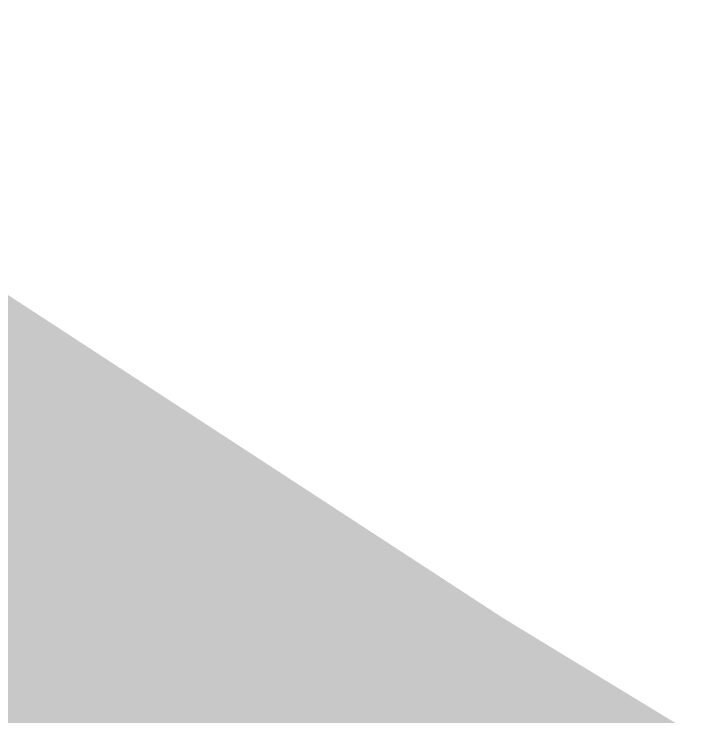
# Model space of a CAD drawing. Header units: millimetres. Extents: x 4739 to 8339, y 4047 to 5430.
# Drawn here: x 6813.529 to 6814.147, y 4550.506 to 4551.133 of the extents above; entities that cross this region are included whole.
import ezdxf

# ---------------------------------------------------------------- set-up
doc = ezdxf.new("R2010")
doc.units = ezdxf.units.MM
doc.header["$LTSCALE"] = 10
doc.layers.add('Comentarios', color=7, linetype='Continuous')
doc.layers.add('Material', color=7, linetype='Continuous')

# ---------------------------------------------------------------- blocks, each defined once
blk = doc.blocks.new('ac1')
at = {"layer": 'Material'}
h = blk.add_hatch(color=57, dxfattribs=at)
h.dxf.hatch_style = 1
h.paths.add_polyline_path([(-27.785, 64.55232), (-28.06215, 64.69914), (-28.33752, 64.83772), (-28.61113, 64.96817), (-28.88301, 65.09059), (-29.15317, 65.20509), (-29.42164, 65.31176), (-29.68843, 65.4107), (-29.95356, 65.50203), (-30.21706, 65.58583), (-30.47894, 65.6622), (-30.73921, 65.73126), (-30.9979, 65.79308), (-31.25503, 65.84777), (-31.51061, 65.89543), (-31.76466, 65.93616), (-32.01719, 65.97004), (-32.26823, 65.99718), (-32.51778, 66.01766), (-32.76588, 66.03159), (-33.01252, 66.03905), (-33.25772, 66.04015), (-33.50151, 66.03496), (-33.7439, 66.02359), (-33.9849, 66.00613), (-34.22452, 65.98267), (-34.46278, 65.95329), (-34.6997, 65.9181), (-34.93529, 65.87718), (-35.16956, 65.83063), (-35.40253, 65.77853), (-35.6342, 65.72097), (-35.8646, 65.65804), (-36.09374, 65.58983), (-36.32162, 65.51644), (-36.54826, 65.43795), (-36.77367, 65.35445), (-36.99787, 65.26602), (-37.22087, 65.17277), (-37.44267, 65.07477), (-37.66329, 64.97212), (-37.88275, 64.86489), (-38.10105, 64.75319), (-38.3182, 64.63711), (-38.53421, 64.51671), (-38.96288, 64.26338), (-39.38712, 63.99389), (-39.80703, 63.70896), (-40.22268, 63.40928), (-40.63414, 63.09558), (-41.04149, 62.76854), (-41.44479, 62.42889), (-41.84412, 62.07734), (-42.2959, 61.66135), (-42.72857, 61.24212), (-43.14059, 60.81983), (-43.5304, 60.39463), (-43.71649, 60.18099), (-43.89645, 59.96668), (-44.07006, 59.75173), (-44.23715, 59.53615), (-44.39751, 59.31997), (-44.55095, 59.10321), (-44.69727, 58.88588), (-44.83627, 58.66801), (-44.96775, 58.44962), (-45.09152, 58.23073), (-45.20737, 58.01137), (-45.31511, 57.79154), (-45.41454, 57.57128), (-45.50546, 57.3506), (-45.54766, 57.24011), (-45.58767, 57.12953), (-45.62544, 57.01885), (-45.66096, 56.90808), (-45.69421, 56.79723), (-45.72515, 56.68629), (-45.75376, 56.57526), (-45.78002, 56.46416), (-45.8039, 56.35298), (-45.82537, 56.24173), (-45.84442, 56.1304), (-45.86101, 56.019), (-45.87513, 55.90754), (-45.88674, 55.79602), (-45.89582, 55.68443), (-45.90234, 55.57279), (-45.90628, 55.46109), (-45.90762, 55.34933), (-45.90633, 55.23753), (-45.90238, 55.12568), (-45.89764, 55.04159), (-45.89139, 54.95747), (-45.88718, 54.91206), (-45.8861, 55.01856), (-45.88255, 55.12686), (-45.87658, 55.23511), (-45.8682, 55.3433), (-45.85744, 55.45144), (-45.84432, 55.55952), (-45.82887, 55.66753), (-45.8111, 55.77549), (-45.79105, 55.88337), (-45.76873, 55.99119), (-45.74416, 56.09893), (-45.71738, 56.2066), (-45.6884, 56.3142), (-45.65724, 56.42171), (-45.62393, 56.52915), (-45.5885, 56.6365), (-45.55095, 56.74376), (-45.51133, 56.85094), (-45.42592, 57.06501), (-45.33245, 57.27871), (-45.23111, 57.49199), (-45.12206, 57.70486), (-45.00551, 57.91729), (-44.88162, 58.12925), (-44.75058, 58.34073), (-44.61257, 58.55172), (-44.46777, 58.76218), (-44.31635, 58.97211), (-44.1585, 59.18149), (-43.9944, 59.39029), (-43.82423, 59.59849), (-43.46638, 60.01305), (-43.08637, 60.425), (-42.68563, 60.83421), (-42.26558, 61.24052), (-41.82762, 61.64378), (-41.42866, 61.99528), (-41.02573, 62.33486), (-40.61876, 62.66183), (-40.20768, 62.97548), (-39.79242, 63.2751), (-39.3729, 63.55998), (-38.94904, 63.82942), (-38.52077, 64.08271), (-38.30496, 64.20308), (-38.088, 64.31914), (-37.86991, 64.43082), (-37.65065, 64.53803), (-37.43023, 64.64066), (-37.20863, 64.73864), (-36.98584, 64.83188), (-36.76184, 64.92029), (-36.53663, 65.00377), (-36.3102, 65.08225), (-36.08253, 65.15563), (-35.8536, 65.22382), (-35.62341, 65.28674), (-35.39195, 65.34429), (-35.15919, 65.39638), (-34.92513, 65.44293), (-34.68976, 65.48384), (-34.45305, 65.51903), (-34.21501, 65.54839), (-33.9756, 65.57185), (-33.73482, 65.58931), (-33.49265, 65.60068), (-33.24908, 65.60586), (-33.0041, 65.60477), (-32.75768, 65.59731), (-32.50981, 65.58338), (-32.26048, 65.5629), (-32.00967, 65.53577), (-31.75736, 65.50189), (-31.50354, 65.46118), (-31.2482, 65.41352), (-30.9913, 65.35884), (-30.73284, 65.29703), (-30.4728, 65.22799), (-30.21116, 65.15163), (-29.9479, 65.06784), (-29.683, 64.97653), (-29.41645, 64.87761), (-29.14823, 64.77096), (-28.87831, 64.65648), (-28.60668, 64.53408), (-28.33331, 64.40366), (-28.05819, 64.2651), (-27.7813, 64.1183), (-27.5026, 63.96316), (-27.2221, 63.79958), (-26.93975, 63.62744), (-26.65554, 63.44663), (-25.93706, 62.96525), (-25.25092, 62.47338), (-24.91794, 62.2213), (-24.5906, 61.96396), (-24.26808, 61.70046), (-23.94954, 61.4299), (-23.63417, 61.1514), (-23.32114, 60.86405), (-23.00961, 60.56694), (-22.69873, 60.25918), (-22.38768, 59.93984), (-22.07561, 59.60802), (-21.445, 58.90319), (-21.19056, 59.04191), (-21.85761, 59.80444), (-22.18657, 60.16195), (-22.51381, 60.50505), (-22.8403, 60.83481), (-23.16702, 61.15229), (-23.49493, 61.45854), (-23.82501, 61.7546), (-24.15822, 62.04152), (-24.49551, 62.32033), (-24.83784, 62.59207), (-25.18616, 62.85776), (-25.54142, 63.11844), (-25.90456, 63.37511), (-26.65824, 63.88053), (-26.9427, 64.06136), (-27.2253, 64.23353), (-27.50606, 64.39715)])
h.paths.add_polyline_path([(-35.28441, 50.06725), (-36.12039, 50.44092), (-36.8378, 50.78323), (-37.46316, 51.10564), (-37.74957, 51.26294), (-38.02286, 51.41953), (-38.54323, 51.73623), (-39.05045, 52.06703), (-39.17518, 52.15229), (-39.2957, 52.23791), (-39.41201, 52.3239), (-39.52415, 52.41026), (-39.63215, 52.49699), (-39.73602, 52.58408), (-39.83579, 52.67154), (-39.93149, 52.75937), (-40.02313, 52.84757), (-40.11076, 52.93614), (-40.19438, 53.02507), (-40.27403, 53.11438), (-40.34972, 53.20406), (-40.42149, 53.29411), (-40.48936, 53.38453), (-40.55335, 53.47532), (-40.61349, 53.56648), (-40.6698, 53.65801), (-40.72231, 53.74992), (-40.77104, 53.8422), (-40.81602, 53.93485), (-40.85727, 54.02788), (-40.8765, 54.07453), (-40.89481, 54.12128), (-40.9122, 54.16812), (-40.92868, 54.21505), (-40.94424, 54.26208), (-40.95889, 54.3092), (-40.97263, 54.35641), (-40.98547, 54.40372), (-40.99741, 54.45112), (-41.00845, 54.49862), (-41.01859, 54.54621), (-41.02784, 54.59389), (-41.0362, 54.64167), (-41.04368, 54.68954), (-41.05363, 54.7619), (-41.05529, 54.7101), (-41.05598, 54.65549), (-41.05559, 54.601), (-41.05412, 54.54662), (-41.0519, 54.49819), (-41.04881, 54.44986), (-41.04485, 54.40163), (-41.04001, 54.35348), (-41.0343, 54.30543), (-41.02771, 54.25748), (-41.02024, 54.20962), (-41.01189, 54.16185), (-41.00264, 54.11418), (-40.99251, 54.0666), (-40.98148, 54.01911), (-40.96955, 53.97172), (-40.95672, 53.92442), (-40.94299, 53.87722), (-40.92835, 53.83011), (-40.9128, 53.78309), (-40.89634, 53.73616), (-40.87897, 53.68933), (-40.86067, 53.6426), (-40.84145, 53.59596), (-40.80024, 53.50295), (-40.7553, 53.41032), (-40.70661, 53.31806), (-40.65415, 53.22617), (-40.59789, 53.13466), (-40.5378, 53.04351), (-40.47387, 52.95274), (-40.40606, 52.86234), (-40.33435, 52.77232), (-40.25873, 52.68266), (-40.17915, 52.59337), (-40.0956, 52.50445), (-40.00806, 52.4159), (-39.91649, 52.32772), (-39.82088, 52.23991), (-39.7212, 52.15247), (-39.61743, 52.0654), (-39.50953, 51.97869), (-39.39749, 51.89235), (-39.28128, 51.80638), (-39.16088, 51.72078), (-39.03625, 51.63554), (-38.54063, 51.31186), (-38.033, 51.0019), (-37.76703, 50.84878), (-37.48886, 50.69512), (-36.88364, 50.38089), (-36.19264, 50.04857), (-35.39109, 49.68748), (-33.3566, 48.83593), (-33.14975, 49.17979)])

msp = doc.modelspace()

# ---------------------------------------------------------------- block references
at = {"layer": 'Comentarios'}
msp.add_blockref('ac1', (6852.50977, 4498.85752), dxfattribs=at)

doc.saveas('drawing.dxf')
